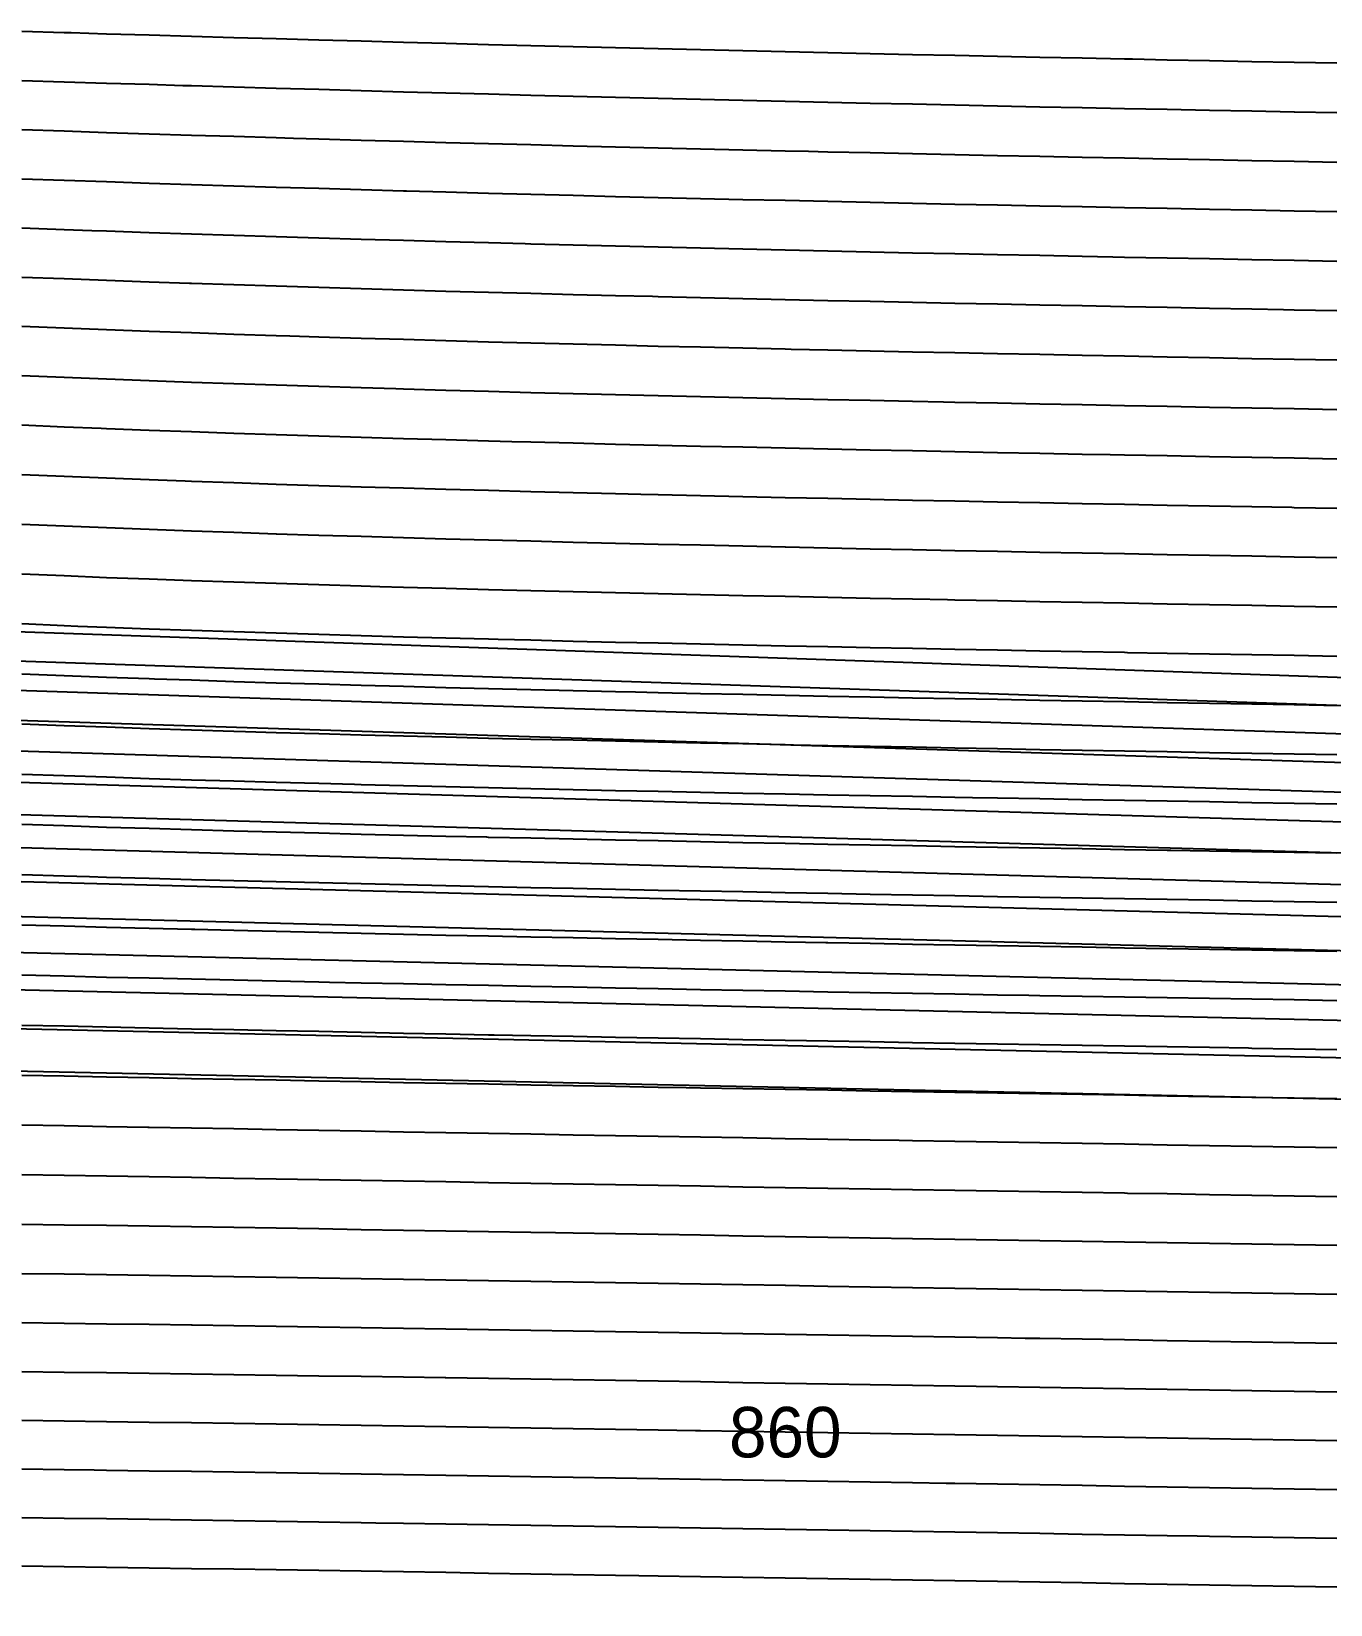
# Model space of a CAD drawing. Header units: metres. Extents: x 3386 to 5486, y 31 to 113.
# Drawn here: x 3738 to 3802.3, y 33.2 to 111.1 of the extents above; entities that cross this region are included whole.
import ezdxf
from ezdxf.enums import TextEntityAlignment as Align

# ---------------------------------------------------------------- set-up
doc = ezdxf.new("R2010")
doc.units = ezdxf.units.M
for name, color, linetype in [('Vs_300', 7, 'Continuous'), ('Vs_320', 7, 'Continuous'), ('Vs_340', 7, 'Continuous'), ('Vs_360', 7, 'Continuous'), ('Vs_380', 7, 'Continuous'), ('Vs_400', 7, 'Continuous'), ('Vs_420', 7, 'Continuous'), ('Vs_440', 7, 'Continuous'), ('Vs_460', 7, 'Continuous'), ('Vs_480', 7, 'Continuous'), ('Vs_500', 7, 'Continuous'), ('Vs_520', 7, 'Continuous'), ('Vs_540', 7, 'Continuous'), ('Vs_560', 7, 'Continuous'), ('Vs_580', 7, 'Continuous'), ('Vs_600', 7, 'Continuous'), ('Vs_620', 7, 'Continuous'), ('Vs_640', 7, 'Continuous'), ('Vs_660', 7, 'Continuous'), ('Vs_680', 7, 'Continuous'), ('Vs_700', 7, 'Continuous'), ('Vs_720', 7, 'Continuous'), ('Vs_740', 7, 'Continuous'), ('Vs_760', 7, 'Continuous'), ('Vs_780', 7, 'Continuous'), ('Vs_800', 7, 'Continuous'), ('Vs_820', 7, 'Continuous'), ('Vs_840', 7, 'Continuous'), ('Vs_860', 7, 'Continuous'), ('Vs_880', 7, 'Continuous'), ('Vs_900', 7, 'Continuous'), ('Vs_920', 7, 'Continuous'), ('Vs_940', 7, 'Continuous'), ('Vs_960', 7, 'Continuous')]:
    doc.layers.add(name, color=color, linetype=linetype)

msp = doc.modelspace()

# ---------------------------------------------------------------- linework, layer by layer
at = {"layer": 'Vs_300'}
msp.add_lwpolyline([(3802.618, 109.54), (3800.517, 109.581), (3798.416, 109.621), (3796.315, 109.663), (3794.214, 109.704), (3792.499, 109.739), (3792.113, 109.746), (3790.011, 109.789), (3787.91, 109.833), (3785.809, 109.876), (3783.708, 109.921), (3781.607, 109.966), (3779.506, 110.012), (3777.405, 110.059), (3775.304, 110.106), (3773.203, 110.155), (3771.102, 110.204), (3769, 110.254), (3766.899, 110.305), (3764.798, 110.357), (3763.394, 110.392), (3762.697, 110.409), (3760.596, 110.463), (3758.495, 110.518), (3756.394, 110.574), (3754.293, 110.631), (3752.192, 110.689), (3750.09, 110.748), (3747.989, 110.808), (3745.888, 110.869), (3743.787, 110.93), (3741.686, 110.992), (3739.921, 111.045), (3739.585, 111.055), (3737.484, 111.118)], dxfattribs=at)
at = {"layer": 'Vs_320'}
msp.add_lwpolyline([(3802.618, 107.086), (3800.52, 107.126), (3800.517, 107.126), (3798.416, 107.166), (3796.315, 107.207), (3794.214, 107.248), (3792.113, 107.29), (3790.011, 107.333), (3787.91, 107.376), (3785.809, 107.42), (3783.708, 107.464), (3781.607, 107.509), (3779.506, 107.555), (3777.405, 107.601), (3775.304, 107.649), (3773.203, 107.697), (3771.102, 107.746), (3769.721, 107.779), (3769, 107.796), (3766.899, 107.847), (3764.798, 107.899), (3762.697, 107.952), (3760.596, 108.007), (3758.495, 108.062), (3756.394, 108.119), (3754.293, 108.176), (3752.192, 108.235), (3750.09, 108.295), (3747.989, 108.357), (3745.888, 108.419), (3745.462, 108.432), (3743.787, 108.483), (3741.686, 108.547), (3739.585, 108.613), (3737.484, 108.679)], dxfattribs=at)
at = {"layer": 'Vs_340'}
msp.add_lwpolyline([(3802.618, 104.632), (3800.517, 104.672), (3798.416, 104.712), (3796.315, 104.753), (3794.214, 104.794), (3792.113, 104.835), (3790.011, 104.877), (3787.91, 104.92), (3785.809, 104.964), (3783.708, 105.008), (3781.607, 105.053), (3779.506, 105.098), (3777.405, 105.145), (3776.461, 105.166), (3775.304, 105.192), (3773.203, 105.24), (3771.102, 105.289), (3769, 105.339), (3766.899, 105.39), (3764.798, 105.443), (3762.697, 105.496), (3760.596, 105.551), (3758.495, 105.607), (3756.394, 105.664), (3754.293, 105.723), (3752.192, 105.783), (3750.946, 105.819), (3750.09, 105.844), (3747.989, 105.907), (3745.888, 105.971), (3743.787, 106.037), (3741.686, 106.104), (3739.585, 106.173), (3737.484, 106.242)], dxfattribs=at)
at = {"layer": 'Vs_360'}
msp.add_lwpolyline([(3802.618, 102.18), (3800.517, 102.219), (3798.416, 102.259), (3796.315, 102.299), (3794.214, 102.34), (3792.113, 102.381), (3790.011, 102.423), (3787.91, 102.466), (3785.809, 102.509), (3783.708, 102.553), (3783.703, 102.553), (3781.607, 102.597), (3779.506, 102.643), (3777.405, 102.689), (3775.304, 102.736), (3773.203, 102.784), (3771.102, 102.833), (3769, 102.883), (3766.899, 102.934), (3764.798, 102.987), (3762.697, 103.041), (3760.596, 103.096), (3758.495, 103.152), (3756.542, 103.206), (3756.394, 103.21), (3754.293, 103.27), (3752.192, 103.331), (3750.09, 103.393), (3747.989, 103.458), (3745.888, 103.524), (3743.787, 103.592), (3741.686, 103.662), (3739.585, 103.734), (3737.484, 103.807)], dxfattribs=at)
at = {"layer": 'Vs_380'}
msp.add_lwpolyline([(3802.618, 99.728), (3800.517, 99.767), (3798.416, 99.807), (3796.315, 99.847), (3794.214, 99.887), (3792.113, 99.928), (3791.534, 99.94), (3790.011, 99.97), (3787.91, 100.012), (3785.809, 100.055), (3783.708, 100.099), (3781.607, 100.143), (3779.506, 100.188), (3777.405, 100.234), (3775.304, 100.281), (3773.203, 100.329), (3771.102, 100.378), (3769, 100.428), (3766.899, 100.479), (3764.798, 100.532), (3762.697, 100.586), (3762.424, 100.593), (3760.596, 100.641), (3758.495, 100.698), (3756.394, 100.757), (3754.293, 100.817), (3752.192, 100.879), (3750.09, 100.943), (3747.989, 101.009), (3745.888, 101.077), (3743.787, 101.148), (3741.686, 101.22), (3740.958, 101.246), (3739.585, 101.295), (3737.484, 101.372)], dxfattribs=at)
at = {"layer": 'Vs_400'}
msp.add_lwpolyline([(3802.618, 97.278), (3800.517, 97.317), (3799.983, 97.327), (3798.416, 97.356), (3796.315, 97.396), (3794.214, 97.436), (3792.113, 97.476), (3790.011, 97.518), (3787.91, 97.56), (3785.809, 97.602), (3783.708, 97.645), (3781.607, 97.689), (3779.506, 97.734), (3777.405, 97.78), (3775.304, 97.827), (3773.203, 97.875), (3771.102, 97.923), (3769, 97.973), (3768.732, 97.98), (3766.899, 98.025), (3764.798, 98.077), (3762.697, 98.131), (3760.596, 98.187), (3758.495, 98.244), (3756.394, 98.303), (3754.293, 98.364), (3752.192, 98.427), (3750.09, 98.492), (3747.989, 98.56), (3745.888, 98.63), (3745.789, 98.633), (3743.787, 98.702), (3741.686, 98.778), (3739.585, 98.856), (3737.484, 98.937)], dxfattribs=at)
at = {"layer": 'Vs_420'}
msp.add_lwpolyline([(3802.618, 94.829), (3800.517, 94.867), (3798.416, 94.906), (3796.315, 94.945), (3794.214, 94.985), (3792.113, 95.026), (3790.011, 95.066), (3787.91, 95.108), (3785.809, 95.15), (3783.708, 95.193), (3781.607, 95.237), (3779.506, 95.282), (3777.405, 95.327), (3775.602, 95.367), (3775.304, 95.373), (3773.203, 95.421), (3771.102, 95.47), (3769, 95.519), (3766.899, 95.57), (3764.798, 95.623), (3762.697, 95.677), (3760.596, 95.733), (3758.495, 95.79), (3756.394, 95.85), (3754.293, 95.911), (3752.192, 95.975), (3750.754, 96.02), (3750.09, 96.041), (3747.989, 96.11), (3745.888, 96.181), (3743.787, 96.256), (3741.686, 96.333), (3739.585, 96.414), (3737.484, 96.499)], dxfattribs=at)
at = {"layer": 'Vs_440'}
msp.add_lwpolyline([(3802.618, 92.381), (3800.517, 92.419), (3798.416, 92.457), (3796.315, 92.496), (3794.214, 92.536), (3792.113, 92.576), (3790.011, 92.616), (3787.91, 92.658), (3785.809, 92.699), (3783.708, 92.742), (3783.139, 92.754), (3781.607, 92.785), (3779.506, 92.83), (3777.405, 92.875), (3775.304, 92.921), (3773.203, 92.968), (3771.102, 93.016), (3769, 93.066), (3766.899, 93.117), (3764.798, 93.169), (3762.697, 93.223), (3760.596, 93.279), (3758.495, 93.336), (3756.394, 93.396), (3756.014, 93.407), (3754.293, 93.458), (3752.192, 93.522), (3750.09, 93.588), (3747.989, 93.658), (3745.888, 93.731), (3743.787, 93.807), (3741.686, 93.886), (3739.585, 93.97), (3737.484, 94.058)], dxfattribs=at)
at = {"layer": 'Vs_460'}
msp.add_lwpolyline([(3802.618, 89.934), (3800.517, 89.972), (3798.416, 90.01), (3796.315, 90.048), (3794.214, 90.088), (3792.113, 90.127), (3791.404, 90.141), (3790.011, 90.167), (3787.91, 90.208), (3785.809, 90.25), (3783.708, 90.292), (3781.607, 90.335), (3779.506, 90.379), (3777.405, 90.423), (3775.304, 90.469), (3773.203, 90.516), (3771.102, 90.564), (3769, 90.613), (3766.899, 90.664), (3764.798, 90.716), (3762.697, 90.769), (3761.76, 90.794), (3760.596, 90.825), (3758.495, 90.882), (3756.394, 90.942), (3754.293, 91.003), (3752.192, 91.068), (3750.09, 91.135), (3747.989, 91.205), (3745.888, 91.278), (3743.787, 91.355), (3741.686, 91.436), (3741.406, 91.447), (3739.585, 91.521), (3737.484, 91.611)], dxfattribs=at)
at = {"layer": 'Vs_480'}
msp.add_lwpolyline([(3802.618, 87.488), (3800.517, 87.526), (3800.402, 87.528), (3798.416, 87.563), (3796.315, 87.602), (3794.214, 87.64), (3792.113, 87.68), (3790.011, 87.719), (3787.91, 87.76), (3785.809, 87.801), (3783.708, 87.843), (3781.607, 87.885), (3779.506, 87.929), (3777.405, 87.973), (3775.304, 88.018), (3773.203, 88.064), (3771.102, 88.112), (3769, 88.161), (3768.145, 88.181), (3766.899, 88.211), (3764.798, 88.262), (3762.697, 88.315), (3760.596, 88.37), (3758.495, 88.427), (3756.394, 88.487), (3754.293, 88.548), (3752.192, 88.612), (3750.09, 88.679), (3747.989, 88.749), (3745.888, 88.823), (3745.573, 88.834), (3743.787, 88.9), (3741.686, 88.981), (3739.585, 89.068), (3737.484, 89.159)], dxfattribs=at)
at = {"layer": 'Vs_500'}
msp.add_lwpolyline([(3802.618, 85.044), (3800.517, 85.081), (3798.416, 85.118), (3796.315, 85.156), (3794.214, 85.194), (3792.113, 85.233), (3790.011, 85.273), (3787.91, 85.313), (3785.809, 85.353), (3783.708, 85.395), (3781.607, 85.437), (3779.506, 85.479), (3777.405, 85.523), (3775.306, 85.568), (3775.304, 85.568), (3773.203, 85.614), (3771.102, 85.661), (3769, 85.709), (3766.899, 85.758), (3764.798, 85.809), (3762.697, 85.862), (3760.596, 85.916), (3758.495, 85.972), (3756.394, 86.031), (3754.293, 86.092), (3752.192, 86.155), (3750.107, 86.221), (3750.09, 86.222), (3747.989, 86.291), (3745.888, 86.364), (3743.787, 86.441), (3741.686, 86.523), (3739.585, 86.609), (3737.484, 86.701)], dxfattribs=at)
at = {"layer": 'Vs_520'}
msp.add_lwpolyline([(3802.618, 82.6), (3800.517, 82.637), (3798.416, 82.674), (3796.315, 82.712), (3794.214, 82.75), (3792.113, 82.788), (3790.011, 82.827), (3787.91, 82.867), (3785.809, 82.907), (3783.708, 82.948), (3783.343, 82.955), (3781.607, 82.989), (3779.506, 83.031), (3777.405, 83.075), (3775.304, 83.119), (3773.203, 83.164), (3771.102, 83.21), (3769, 83.257), (3766.899, 83.306), (3764.798, 83.356), (3762.697, 83.408), (3760.596, 83.462), (3758.495, 83.517), (3756.394, 83.575), (3755.224, 83.608), (3754.293, 83.635), (3752.192, 83.697), (3750.09, 83.763), (3747.989, 83.831), (3745.888, 83.903), (3743.787, 83.979), (3741.686, 84.059), (3739.585, 84.145), (3737.484, 84.235)], dxfattribs=at)
at = {"layer": 'Vs_540'}
msp.add_lwpolyline([(3802.618, 80.158), (3800.517, 80.195), (3798.416, 80.232), (3796.315, 80.269), (3794.214, 80.306), (3792.256, 80.342), (3792.113, 80.344), (3790.011, 80.383), (3787.91, 80.422), (3785.809, 80.461), (3783.708, 80.502), (3781.607, 80.543), (3779.506, 80.584), (3777.405, 80.627), (3775.304, 80.67), (3773.203, 80.715), (3771.102, 80.76), (3769, 80.807), (3766.899, 80.855), (3764.798, 80.904), (3762.697, 80.955), (3761.086, 80.995), (3760.596, 81.007), (3758.495, 81.062), (3756.394, 81.118), (3754.293, 81.177), (3752.192, 81.238), (3750.09, 81.302), (3747.989, 81.369), (3745.888, 81.439), (3743.787, 81.513), (3741.686, 81.592), (3740.264, 81.648), (3739.585, 81.675), (3737.484, 81.764)], dxfattribs=at)
at = {"layer": 'Vs_560'}
msp.add_lwpolyline([(3802.618, 77.718), (3801.984, 77.729), (3800.517, 77.754), (3798.416, 77.79), (3796.315, 77.827), (3794.214, 77.864), (3792.113, 77.902), (3790.011, 77.94), (3787.91, 77.978), (3785.809, 78.017), (3783.708, 78.057), (3781.607, 78.097), (3779.506, 78.139), (3777.405, 78.18), (3775.304, 78.223), (3773.203, 78.267), (3771.102, 78.311), (3769, 78.357), (3767.882, 78.382), (3766.899, 78.404), (3764.798, 78.452), (3762.697, 78.502), (3760.596, 78.553), (3758.495, 78.606), (3756.394, 78.661), (3754.293, 78.718), (3752.192, 78.778), (3750.09, 78.84), (3747.989, 78.905), (3745.888, 78.973), (3744.063, 79.035), (3743.787, 79.045), (3741.686, 79.12), (3739.585, 79.201), (3737.484, 79.286)], dxfattribs=at)
at = {"layer": 'Vs_580'}
msp.add_lwpolyline([(3802.618, 75.278), (3800.517, 75.314), (3798.416, 75.35), (3796.315, 75.387), (3794.214, 75.423), (3792.113, 75.46), (3790.011, 75.498), (3787.91, 75.536), (3785.809, 75.575), (3783.708, 75.614), (3781.607, 75.654), (3779.506, 75.694), (3777.405, 75.735), (3775.709, 75.769), (3775.304, 75.777), (3773.203, 75.82), (3771.102, 75.863), (3769, 75.908), (3766.899, 75.954), (3764.798, 76.001), (3762.697, 76.049), (3760.596, 76.099), (3758.495, 76.151), (3756.394, 76.204), (3754.293, 76.259), (3752.192, 76.317), (3750.09, 76.377), (3748.559, 76.422), (3747.989, 76.439), (3745.888, 76.504), (3743.787, 76.573), (3741.686, 76.646), (3739.585, 76.722), (3737.484, 76.803)], dxfattribs=at)
at = {"layer": 'Vs_600'}
msp.add_lwpolyline([(3802.618, 72.841), (3800.517, 72.876), (3798.416, 72.912), (3796.315, 72.948), (3794.214, 72.984), (3792.113, 73.021), (3790.011, 73.058), (3787.91, 73.095), (3785.809, 73.133), (3784.585, 73.156), (3783.708, 73.172), (3781.607, 73.211), (3779.506, 73.251), (3777.405, 73.291), (3775.304, 73.332), (3773.203, 73.374), (3771.102, 73.417), (3769, 73.46), (3766.899, 73.505), (3764.798, 73.551), (3762.697, 73.598), (3760.596, 73.646), (3758.495, 73.696), (3756.394, 73.747), (3754.293, 73.801), (3753.971, 73.809), (3752.192, 73.856), (3750.09, 73.913), (3747.989, 73.973), (3745.888, 74.035), (3743.787, 74.1), (3741.686, 74.168), (3739.585, 74.24), (3737.484, 74.316)], dxfattribs=at)
at = {"layer": 'Vs_620'}
msp.add_lwpolyline([(3802.618, 70.404), (3800.517, 70.439), (3798.416, 70.474), (3796.315, 70.51), (3794.407, 70.543), (3794.214, 70.546), (3792.113, 70.582), (3790.011, 70.619), (3787.91, 70.656), (3785.809, 70.693), (3783.708, 70.731), (3781.607, 70.77), (3779.506, 70.809), (3777.405, 70.848), (3775.304, 70.889), (3773.203, 70.93), (3771.102, 70.971), (3769, 71.014), (3766.899, 71.057), (3764.798, 71.102), (3762.697, 71.147), (3760.596, 71.194), (3760.514, 71.196), (3758.495, 71.242), (3756.394, 71.292), (3754.293, 71.343), (3752.192, 71.395), (3750.09, 71.45), (3747.989, 71.506), (3745.888, 71.565), (3743.787, 71.626), (3741.686, 71.69), (3739.585, 71.757), (3737.484, 71.827)], dxfattribs=at)
at = {"layer": 'Vs_640'}
msp.add_lwpolyline([(3802.618, 67.969), (3800.517, 68.004), (3798.416, 68.039), (3796.315, 68.074), (3794.214, 68.11), (3792.113, 68.145), (3790.011, 68.182), (3787.91, 68.218), (3785.809, 68.255), (3783.708, 68.293), (3781.607, 68.33), (3779.506, 68.369), (3777.405, 68.407), (3775.304, 68.447), (3773.203, 68.487), (3771.102, 68.528), (3769, 68.569), (3768.307, 68.583), (3766.899, 68.611), (3764.798, 68.654), (3762.697, 68.698), (3760.596, 68.743), (3758.495, 68.789), (3756.394, 68.837), (3754.293, 68.885), (3752.192, 68.935), (3750.09, 68.987), (3747.989, 69.04), (3745.888, 69.095), (3743.787, 69.152), (3741.686, 69.211), (3740.841, 69.236), (3739.585, 69.273), (3737.484, 69.337)], dxfattribs=at)
at = {"layer": 'Vs_660'}
msp.add_lwpolyline([(3802.618, 65.535), (3800.517, 65.57), (3798.416, 65.605), (3796.315, 65.64), (3794.214, 65.675), (3792.113, 65.71), (3790.011, 65.746), (3787.91, 65.782), (3785.809, 65.819), (3783.708, 65.855), (3781.607, 65.892), (3779.506, 65.93), (3777.405, 65.968), (3777.311, 65.97), (3775.304, 66.007), (3773.203, 66.046), (3771.102, 66.085), (3769, 66.126), (3766.899, 66.167), (3764.798, 66.208), (3762.697, 66.251), (3760.596, 66.294), (3758.495, 66.339), (3756.394, 66.384), (3754.293, 66.43), (3752.192, 66.477), (3750.09, 66.526), (3747.989, 66.576), (3746.051, 66.623), (3745.888, 66.627), (3743.787, 66.68), (3741.686, 66.734), (3739.585, 66.79), (3737.484, 66.848)], dxfattribs=at)
at = {"layer": 'Vs_680'}
msp.add_lwpolyline([(3802.618, 63.103), (3800.517, 63.138), (3798.416, 63.172), (3796.315, 63.207), (3794.214, 63.242), (3792.113, 63.277), (3790.011, 63.312), (3787.91, 63.348), (3787.376, 63.357), (3785.809, 63.384), (3783.708, 63.42), (3781.607, 63.456), (3779.506, 63.493), (3777.405, 63.531), (3775.304, 63.568), (3773.203, 63.607), (3771.102, 63.645), (3769, 63.684), (3766.899, 63.724), (3764.798, 63.765), (3762.697, 63.806), (3760.596, 63.847), (3758.495, 63.89), (3756.394, 63.933), (3754.293, 63.977), (3752.72, 64.01), (3752.192, 64.021), (3750.09, 64.067), (3747.989, 64.114), (3745.888, 64.161), (3743.787, 64.21), (3741.686, 64.259), (3739.585, 64.31), (3737.484, 64.362)], dxfattribs=at)
at = {"layer": 'Vs_700'}
for points in [[(3386.6, 93.517), (4884.301, 41.726)], [(3802.618, 60.673), (3800.517, 60.707), (3798.416, 60.741), (3798.255, 60.744), (3796.315, 60.775), (3794.214, 60.81), (3792.113, 60.845), (3790.011, 60.88), (3787.91, 60.915), (3785.809, 60.95), (3783.708, 60.986), (3781.607, 61.022), (3779.506, 61.058), (3777.405, 61.095), (3775.304, 61.132), (3773.203, 61.169), (3771.102, 61.207), (3769, 61.245), (3766.899, 61.284), (3764.798, 61.323), (3762.697, 61.362), (3760.884, 61.397), (3760.596, 61.402), (3758.495, 61.443), (3756.394, 61.484), (3754.293, 61.526), (3752.192, 61.568), (3750.09, 61.611), (3747.989, 61.654), (3745.888, 61.698), (3743.787, 61.743), (3741.686, 61.788), (3739.585, 61.834), (3737.484, 61.88)]]:
    msp.add_lwpolyline(points, dxfattribs=at)
at = {"layer": 'Vs_720'}
for points in [[(3386.6, 91.76), (4891.051, 41.058)], [(3802.618, 58.244), (3800.517, 58.278), (3798.416, 58.312), (3796.315, 58.346), (3794.214, 58.38), (3792.113, 58.415), (3790.011, 58.449), (3787.91, 58.484), (3785.809, 58.519), (3783.708, 58.554), (3781.607, 58.59), (3779.506, 58.626), (3777.405, 58.662), (3775.304, 58.698), (3773.203, 58.734), (3771.102, 58.771), (3770.388, 58.784), (3769, 58.808), (3766.899, 58.846), (3764.798, 58.884), (3762.697, 58.922), (3760.596, 58.96), (3758.495, 58.999), (3756.394, 59.039), (3754.293, 59.078), (3752.192, 59.118), (3750.09, 59.158), (3747.989, 59.199), (3745.888, 59.239), (3743.787, 59.28), (3741.686, 59.321), (3739.585, 59.362), (3737.484, 59.403)]]:
    msp.add_lwpolyline(points, dxfattribs=at)
at = {"layer": 'Vs_740'}
for points in [[(3386.6, 89.983), (4897.832, 40.411)], [(3802.618, 55.817), (3800.517, 55.85), (3798.416, 55.884), (3796.315, 55.918), (3794.214, 55.952), (3792.113, 55.986), (3790.011, 56.021), (3787.91, 56.055), (3785.809, 56.09), (3783.708, 56.125), (3781.607, 56.16), (3780.948, 56.171), (3779.506, 56.195), (3777.405, 56.23), (3775.304, 56.266), (3773.203, 56.302), (3771.102, 56.338), (3769, 56.374), (3766.899, 56.411), (3764.798, 56.447), (3762.697, 56.484), (3760.596, 56.521), (3758.495, 56.559), (3756.394, 56.596), (3754.293, 56.634), (3752.192, 56.672), (3750.09, 56.71), (3747.989, 56.748), (3745.888, 56.785), (3743.787, 56.823), (3743.724, 56.824), (3741.686, 56.86), (3739.585, 56.897), (3737.484, 56.934)]]:
    msp.add_lwpolyline(points, dxfattribs=at)
at = {"layer": 'Vs_760'}
for points in [[(3386.6, 88.178), (4904.663, 39.781)], [(3802.618, 53.391), (3800.517, 53.425), (3798.416, 53.458), (3796.315, 53.492), (3794.214, 53.526), (3792.256, 53.558), (3792.113, 53.56), (3790.011, 53.594), (3787.91, 53.628), (3785.809, 53.663), (3783.708, 53.697), (3781.607, 53.732), (3779.506, 53.767), (3777.405, 53.801), (3775.304, 53.837), (3773.203, 53.872), (3771.102, 53.907), (3769, 53.943), (3766.899, 53.978), (3764.798, 54.014), (3762.697, 54.05), (3760.596, 54.086), (3758.495, 54.122), (3756.394, 54.158), (3754.293, 54.194), (3753.275, 54.211), (3752.192, 54.23), (3750.09, 54.265), (3747.989, 54.301), (3745.888, 54.336), (3743.787, 54.371), (3741.686, 54.406), (3739.585, 54.44), (3737.484, 54.472)]]:
    msp.add_lwpolyline(points, dxfattribs=at)
at = {"layer": 'Vs_780'}
for points in [[(3386.6, 86.315), (4911.549, 39.165)], [(3802.618, 50.967), (3800.517, 51.001), (3798.416, 51.034), (3796.315, 51.068), (3794.214, 51.102), (3792.113, 51.136), (3790.011, 51.17), (3787.91, 51.204), (3785.809, 51.238), (3783.708, 51.272), (3781.607, 51.306), (3779.506, 51.34), (3777.405, 51.375), (3775.304, 51.41), (3773.203, 51.444), (3771.102, 51.479), (3769, 51.514), (3766.899, 51.549), (3764.798, 51.583), (3763.922, 51.598), (3762.697, 51.618), (3760.596, 51.653), (3758.495, 51.688), (3756.394, 51.723), (3754.293, 51.758), (3752.192, 51.792), (3750.09, 51.826), (3747.989, 51.86), (3745.888, 51.893), (3743.787, 51.926), (3741.686, 51.958), (3739.585, 51.989), (3737.484, 52.019)]]:
    msp.add_lwpolyline(points, dxfattribs=at)
at = {"layer": 'Vs_800'}
for points in [[(3386.6, 84.423), (4918.526, 38.566)], [(3802.618, 48.545), (3800.517, 48.579), (3798.416, 48.612), (3796.315, 48.646), (3794.214, 48.679), (3792.113, 48.713), (3790.011, 48.747), (3787.91, 48.781), (3785.809, 48.815), (3783.708, 48.849), (3781.607, 48.883), (3779.506, 48.917), (3777.405, 48.951), (3775.312, 48.985), (3775.304, 48.985), (3773.203, 49.019), (3771.102, 49.054), (3769, 49.088), (3766.899, 49.122), (3764.798, 49.156), (3762.697, 49.191), (3760.596, 49.225), (3758.495, 49.259), (3756.394, 49.292), (3754.293, 49.326), (3752.192, 49.359), (3750.09, 49.392), (3747.989, 49.425), (3745.888, 49.456), (3743.787, 49.488), (3741.686, 49.518), (3739.585, 49.547), (3737.484, 49.575)]]:
    msp.add_lwpolyline(points, dxfattribs=at)
at = {"layer": 'Vs_820'}
for points in [[(3386.6, 82.464), (4925.607, 37.98)], [(3802.618, 46.125), (3800.517, 46.158), (3798.416, 46.192), (3796.315, 46.225), (3794.214, 46.259), (3792.113, 46.293), (3790.011, 46.326), (3787.91, 46.36), (3787.18, 46.372), (3785.809, 46.394), (3783.708, 46.428), (3781.607, 46.462), (3779.506, 46.495), (3777.405, 46.529), (3775.304, 46.563), (3773.203, 46.597), (3771.102, 46.631), (3769, 46.665), (3766.899, 46.699), (3764.798, 46.733), (3762.697, 46.766), (3760.596, 46.8), (3758.495, 46.833), (3756.394, 46.866), (3754.293, 46.899), (3752.192, 46.931), (3750.09, 46.963), (3747.989, 46.995), (3745.92, 47.025), (3745.888, 47.026), (3743.787, 47.056), (3741.686, 47.085), (3739.585, 47.113), (3737.484, 47.14)]]:
    msp.add_lwpolyline(points, dxfattribs=at)
at = {"layer": 'Vs_840'}
for points in [[(3386.6, 80.452), (4932.833, 37.408)], [(3802.618, 43.706), (3800.517, 43.74), (3799.324, 43.759), (3798.416, 43.773), (3796.315, 43.807), (3794.214, 43.841), (3792.113, 43.874), (3790.011, 43.908), (3787.91, 43.942), (3785.809, 43.975), (3783.708, 44.009), (3781.607, 44.043), (3779.506, 44.077), (3777.405, 44.11), (3775.304, 44.144), (3773.203, 44.178), (3771.102, 44.212), (3769, 44.245), (3766.899, 44.279), (3764.798, 44.312), (3762.697, 44.346), (3760.596, 44.379), (3758.495, 44.412), (3758.462, 44.412), (3756.394, 44.444), (3754.293, 44.477), (3752.192, 44.508), (3750.09, 44.54), (3747.989, 44.571), (3745.888, 44.601), (3743.787, 44.631), (3741.686, 44.66), (3739.585, 44.688), (3737.484, 44.714)]]:
    msp.add_lwpolyline(points, dxfattribs=at)
at = {"layer": 'Vs_860'}
for points in [[(3386.6, 78.395), (4940.259, 36.851)], [(3802.618, 41.289), (3800.517, 41.323), (3798.416, 41.357), (3796.315, 41.39), (3794.214, 41.424), (3792.113, 41.458), (3790.011, 41.492), (3787.91, 41.525), (3785.809, 41.559), (3783.708, 41.593), (3781.607, 41.627), (3779.506, 41.66), (3777.405, 41.694), (3775.304, 41.728), (3773.203, 41.762), (3771.102, 41.795), (3770.859, 41.799), (3769, 41.829), (3766.899, 41.862), (3764.798, 41.895), (3762.697, 41.929), (3760.596, 41.962), (3758.495, 41.994), (3756.394, 42.027), (3754.293, 42.059), (3752.192, 42.091), (3750.09, 42.122), (3747.989, 42.153), (3745.888, 42.183), (3743.787, 42.213), (3741.686, 42.242), (3739.585, 42.27), (3737.484, 42.297)]]:
    msp.add_lwpolyline(points, dxfattribs=at)
at = {"layer": 'Vs_880'}
for points in [[(3386.6, 76.243), (4947.953, 36.301)], [(3802.618, 38.874), (3800.517, 38.908), (3798.416, 38.942), (3796.315, 38.976), (3794.214, 39.01), (3792.113, 39.043), (3790.011, 39.077), (3787.91, 39.111), (3785.809, 39.145), (3783.708, 39.179), (3783.271, 39.186), (3781.607, 39.213), (3779.506, 39.247), (3777.405, 39.28), (3775.304, 39.314), (3773.203, 39.348), (3771.102, 39.382), (3769, 39.415), (3766.899, 39.449), (3764.798, 39.482), (3762.697, 39.515), (3760.596, 39.548), (3758.495, 39.581), (3756.394, 39.614), (3754.293, 39.646), (3752.192, 39.678), (3750.09, 39.709), (3747.989, 39.74), (3745.888, 39.771), (3743.787, 39.801), (3741.686, 39.831), (3741.062, 39.839), (3739.585, 39.86), (3737.484, 39.888)]]:
    msp.add_lwpolyline(points, dxfattribs=at)
at = {"layer": 'Vs_900'}
for points in [[(3386.6, 74.05), (4956.081, 35.759)], [(3802.618, 36.461), (3800.517, 36.495), (3798.416, 36.529), (3796.315, 36.563), (3795.699, 36.573), (3794.214, 36.597), (3792.113, 36.631), (3790.011, 36.665), (3787.91, 36.699), (3785.809, 36.733), (3783.708, 36.767), (3781.607, 36.801), (3779.506, 36.835), (3777.405, 36.869), (3775.304, 36.903), (3773.203, 36.937), (3771.102, 36.971), (3769, 37.005), (3766.899, 37.039), (3764.798, 37.072), (3762.697, 37.106), (3760.596, 37.139), (3758.495, 37.172), (3756.394, 37.205), (3755.023, 37.226), (3754.293, 37.237), (3752.192, 37.27), (3750.09, 37.302), (3747.989, 37.334), (3745.888, 37.365), (3743.787, 37.396), (3741.686, 37.426), (3739.585, 37.457), (3737.484, 37.486)]]:
    msp.add_lwpolyline(points, dxfattribs=at)
at = {"layer": 'Vs_920'}
for points in [[(3386.6, 71.773), (4964.963, 35.207)], [(3802.618, 34.049), (3800.517, 34.083), (3798.416, 34.118), (3796.315, 34.152), (3794.214, 34.186), (3792.113, 34.221), (3790.011, 34.255), (3787.91, 34.289), (3785.809, 34.324), (3783.708, 34.358), (3781.607, 34.392), (3779.506, 34.427), (3777.405, 34.461), (3775.304, 34.495), (3773.203, 34.529), (3771.102, 34.564), (3769, 34.598), (3768.056, 34.613), (3766.899, 34.632), (3764.798, 34.666), (3762.697, 34.7), (3760.596, 34.733), (3758.495, 34.767), (3756.394, 34.8), (3754.293, 34.834), (3752.192, 34.867), (3750.09, 34.899), (3747.989, 34.932), (3745.888, 34.964), (3743.787, 34.997), (3741.686, 35.029), (3739.585, 35.06), (3737.484, 35.092)]]:
    msp.add_lwpolyline(points, dxfattribs=at)
at = {"layer": 'Vs_940'}
msp.add_lwpolyline([(3386.6, 69.424), (4975.333, 34.536)], dxfattribs=at)
at = {"layer": 'Vs_960'}
msp.add_lwpolyline([(3386.6, 67.025), (4989.58, 33.187)], dxfattribs=at)

# ---------------------------------------------------------------- texts
at = {"layer": 'Vs_860'}
msp.add_text('860', height=2.5, dxfattribs=at).set_placement((3775.304, 41.728), align=Align.MIDDLE_CENTER)

doc.saveas('drawing.dxf')
